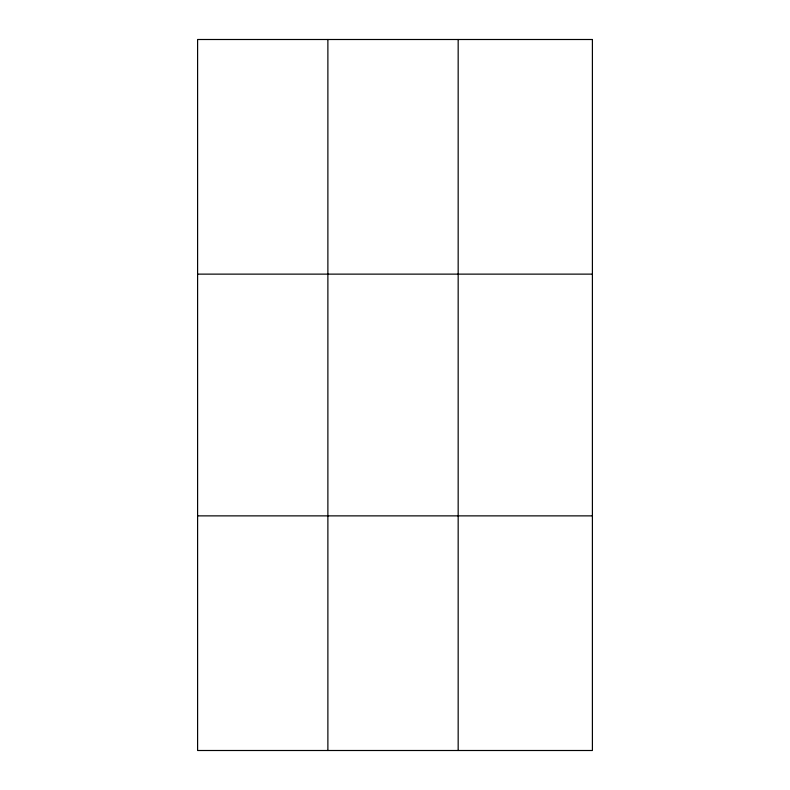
<?xml version="1.0" encoding="UTF-8"?>
<svg xmlns="http://www.w3.org/2000/svg" width="790" height="790" viewBox="0 0 790 790"><rect width="100%" height="100%" fill="white"/><g stroke="black" fill="none" stroke-linecap="round" stroke-linejoin="round"><path stroke-width="1.19" d="M327.88 750.5L327.88 39.5M458.17 750.5L458.17 39.5M197.599 274.13L592.401 274.13M197.599 515.87L592.401 515.87M592.401 39.5L592.401 750.5L197.599 750.5L197.599 39.5L592.401 39.5"/></g></svg>
